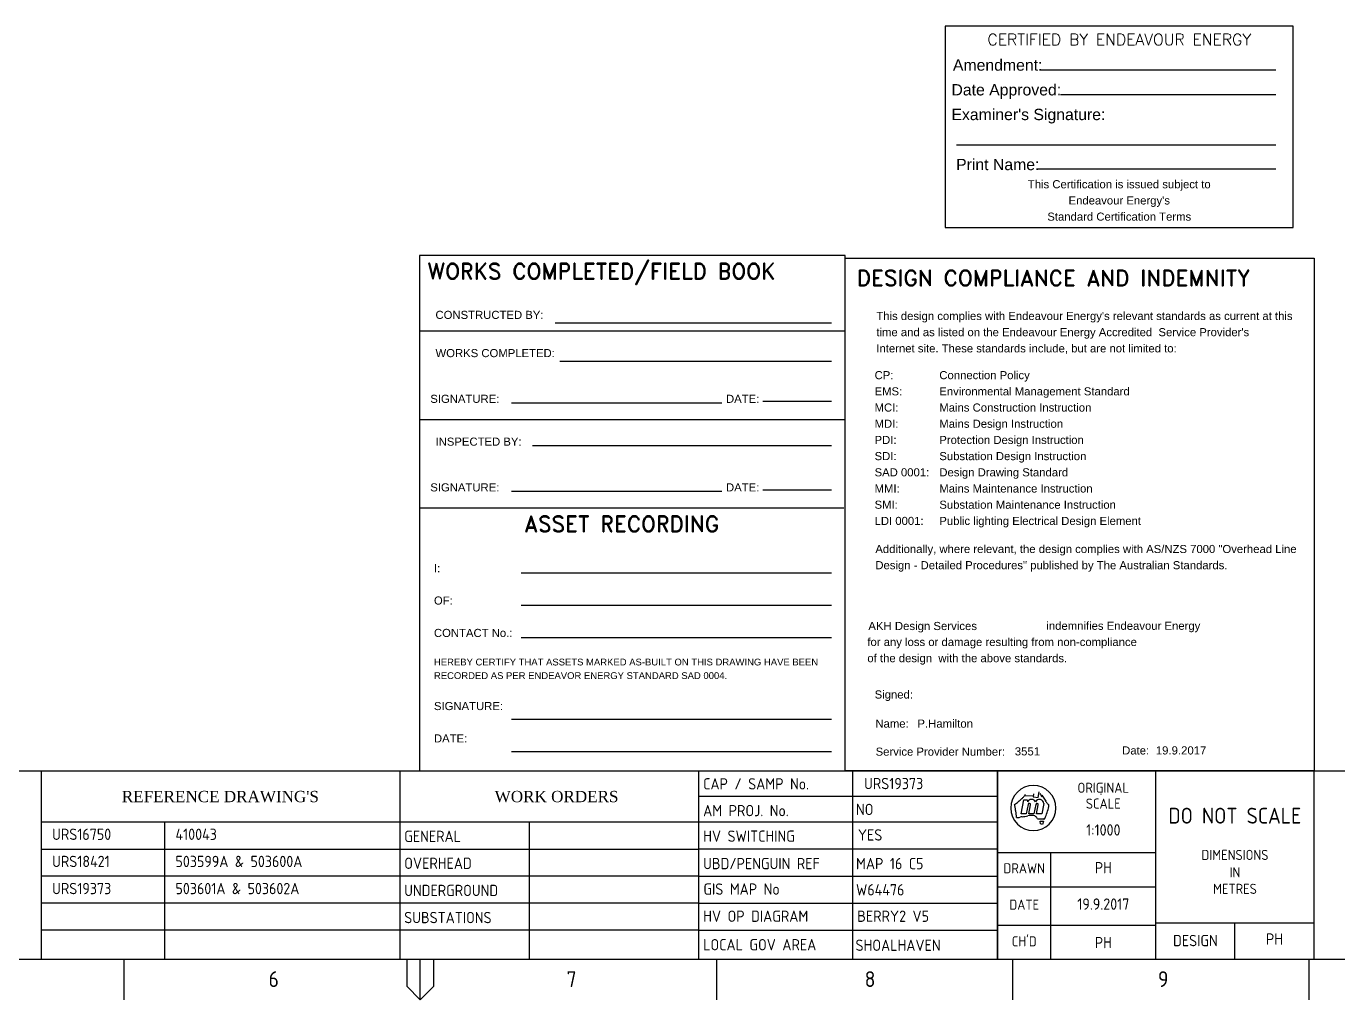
# Paper-space layout 'Retic2' of a CAD drawing. Header units: metres. Extents: x -30 to 845, y -5 to 581.
# Drawn here: x 320.4 to 610.5, y -5.4 to 209.8 of the extents above; entities that cross this region are included whole.
import ezdxf
from ezdxf.enums import TextEntityAlignment as Align

# ---------------------------------------------------------------- set-up
doc = ezdxf.new("R2010")
doc.units = ezdxf.units.M
doc.layers.get('0').update_dxf_attribs({"color": 6})
doc.layers.add('Notes', color=7, linetype='Continuous')
doc.layers.add('SupportsUG_SP_EXT', color=7, linetype='Continuous')
doc.styles.add('Elec', font='romand__.ttf')
doc.styles.add('iecISOCP', font='isocp.shx')
doc.styles.add('iecTimesNewRoman', font='times.ttf')
doc.styles.get("Standard").update_dxf_attribs({"font": 'arial.ttf'})

# ---------------------------------------------------------------- blocks, each defined once
blk = doc.blocks.new('A1_FRAME_TITLE')
at = {"layer": 'Notes', "color": 3, "linetype": 'Continuous'}
for p, q in [((332.78, 47.62), (332.78, 5.97)), ((412.12, 47.62), (412.12, 5.97)), ((478.24, 47.62), (478.24, 5.97)), ((544.37, 47.62), (544.37, 5.97)), ((544.37, 41.97), (544.37, 5.97))]:
    blk.add_line(p, q, dxfattribs=at)
at = {"layer": 'Notes', "color": 7}
for p, q in [((512.26, 47.62), (512.26, 5.97)), ((478.24, 41.97), (544.37, 41.97)), ((549.56, 38.09), (550.17, 41.17)), ((550.17, 41.17), (550.92, 41.17)), ((550.56, 42.05), (552.33, 42.16)), ((550.92, 41.17), (550.97, 40.77)), ((552.33, 42.52), (552.22, 41.82)), ((552.22, 41.82), (553.35, 41.71)), ((553.35, 41.71), (553.55, 42.96)), ((554.18, 42.18), (555.01, 40.9)), ((567.1, 42.48), (567.3, 42.44)), ((550.7, 38.09), (549.56, 38.09)), ((551.11, 40.17), (550.7, 38.09)), ((551.27, 38.09), (551.66, 40.06)), ((552.41, 38.09), (551.27, 38.09)), ((552.83, 40.17), (552.41, 38.09)), ((552.98, 38.09), (553.37, 40.06)), ((554.12, 38.09), (552.98, 38.09)), ((554.57, 40.35), (554.12, 38.09)), ((332.81, 36.33), (478.24, 36.33)), ((360.07, 36.33), (360.07, 5.97)), ((440.78, 36.33), (440.78, 5.97)), ((478.24, 36.33), (544.37, 36.33)), ((554.62, 36.89), (553.22, 36.97)), ((553.22, 36.97), (554.62, 36.89)), ((554.62, 36.89), (553.22, 36.97)), ((553.85, 35.89), (553.78, 36.47)), ((553.78, 36.47), (554.51, 36.47)), ((554.3, 35.74), (553.85, 35.89)), ((554.51, 36.47), (554.3, 35.74)), ((332.78, 30.28), (478.24, 30.28)), ((478.24, 30.33), (544.37, 30.33)), ((556.15, 5.97), (556.15, 29.54)), ((478.24, 24.33), (332.78, 24.33)), ((478.24, 24.33), (544.37, 24.33)), ((544.37, 21.97), (579.37, 21.97)), ((478.24, 18.33), (332.78, 18.33)), ((478.24, 18.33), (544.37, 18.33)), ((478.24, 12.33), (332.78, 12.33)), ((478.24, 12.33), (544.37, 12.33)), ((544.37, 13.47), (579.37, 13.47)), ((596.87, 5.97), (596.87, 13.97))]:
    blk.add_line(p, q, dxfattribs=at)
at = {"layer": 'Notes', "color": 3}
for p, q in [((544.37, 5.97), (544.37, 47.62)), ((579.37, 5.97), (579.37, 47.62)), ((614.37, 5.97), (614.37, 47.62)), ((579.37, 13.97), (614.37, 13.97))]:
    blk.add_line(p, q, dxfattribs=at)
at = {"layer": 'Notes', "color": 7, "linetype": 'Continuous'}
blk.add_line((544.37, 29.54), (579.37, 29.54), dxfattribs=at)
at = {"layer": 'Notes', "linetype": 'Continuous'}
for p, q in [((351.17, -3.03), (351.17, 5.97)), ((413.67, 5.97), (413.67, -0.03)), ((416.67, -3.03), (416.67, 5.97)), ((419.67, -0.03), (419.67, 5.97)), ((482.19, 5.97), (482.19, -3.03)), ((547.7, 5.97), (547.7, -3.03)), ((613.21, 5.97), (613.21, -3.03)), ((413.67, -0.03), (416.67, -3.03)), ((416.67, -3.03), (419.67, -0.03))]:
    blk.add_line(p, q, dxfattribs=at)
at = {"layer": 'Notes', "color": 3, "linetype": 'Continuous', "flags": 128}
for points in [[(123.8, 47.62), (844.88, 47.62)], [(-11.55, 5.97), (844.88, 5.97)]]:
    blk.add_lwpolyline(points, dxfattribs=at)
at = {"layer": 'Notes', "color": 7}
for centre, radius, start, end in [((552.27, 39.37), 5, 0, 180), ((542.41, 49.09), 10.59, 302.5841, 308.1576), ((542.41, 49.09), 10.59, 308.157, 313.7305), ((545.21, 46.16), 6.54, 313.7309, 319.3045), ((545.21, 46.16), 6.54, 319.3047, 324.8782), ((551.87, 40.21), 1.06, 31.7884, 148.2116), ((553.61, 40.3), 0.961, 2.5982, 150.8098), ((578.7, 57.06), 28.87, 210.1483, 211.8601), ((477.01, -10.21), 93.25, 33.1096, 33.2341), ((558.55, 42.96), 4.09, 213.1151, 222.4146), ((552.27, 39.37), 5, 180, 0), ((527.29, 35.61), 21.32, 10.3053, 12.3306), ((527.29, 35.61), 21.32, 8.2795, 10.3048), ((528.59, 35.8), 20.01, 6.2539, 8.2792), ((528.59, 35.8), 20.01, 4.2291, 6.2543), ((551.91, 33.09), 4.63, 85.4613, 100.8824), ((551.39, 40.11), 0.28, 348.6911, 168.6911), ((553.1, 40.11), 0.28, 348.6911, 168.6911), ((548.02, 40.74), 7.69, 331.5942, 341.8897), ((542.7, 42.48), 13.29, 341.8901, 347.8434), ((555.89, 40.53), 0.484, 222.42, 236.4422), ((556.07, 40.81), 0.815, 236.4359, 244.7422), ((553.96, 40.06), 1.76, 347.8434, 354.1409), ((554.11, 40.04), 1.61, 354.1436, 1.0342), ((548.72, 39.42), 2.15, 265.1734, 270.0504), ((548.72, 39.51), 2.24, 270.0438, 274.7322), ((548.65, 40.42), 3.15, 274.7358, 283.0812), ((550.47, 32.55), 4.93, 97.7419, 103.0814), ((546.76, 59.88), 22.65, 277.7418, 280.8825), ((552.2, 36.78), 0.924, 46.5875, 85.4612), ((551.36, 35.89), 2.16, 30.1885, 46.5879), ((554.13, 37.45), 0.75, 311.6083, 321.0792), ((554.18, 37.41), 0.675, 321.0838, 331.5982)]:
    blk.add_arc(centre, radius, start, end, dxfattribs=at)
blk.add_attdef('DRAFT_NUM', (9.35, 23.29), '', height=2.5, rotation=90)
at = {"layer": 'Notes', "color": 7, "style": 'iecISOCP'}
for s, height, p in [('CAP / SAMP No.', 2.5, (479.24, 43.47)), ('AM PROJ. No.', 2.5, (479.24, 37.55)), ('GENERAL', 2.5, (413.12, 31.86)), ('HV SWITCHING', 2.5, (479.24, 31.9)), ('OVERHEAD', 2.5, (413.12, 25.9)), ('UBD/PENGUIN REF', 2.5, (479.24, 25.84)), ('UNDERGROUND', 2.5, (413.12, 19.9)), ('GIS MAP No', 2.5, (479.29, 20.2)), ('SUBSTATIONS', 2.5, (413.12, 13.9)), ('HV OP DIAGRAM', 2.5, (479.24, 14.2)), ('LOCAL GOV AREA', 2.5, (479.24, 7.9)), ('6', 3.5, (383.12, -0.22)), ('7', 3.5, (449.03, -0.22)), ('8', 3.5, (514.97, -0.22)), ('9', 3.5, (579.84, -0.22))]:
    blk.add_text(s, height=height, dxfattribs=at).set_placement(p)
for s, height, p in [('ORIGINAL', 2.24, (567.74, 42.73)), ('SCALE', 2.24, (567.74, 39.23)), ('DIMENSIONS', 2.24, (596.87, 27.88)), ('DRAWN', 2.24, (550.26, 24.93)), ('IN', 2.24, (596.87, 24.04)), ('METRES', 2.24, (596.87, 20.38)), ('DATE', 2.24, (550.26, 16.88)), ("CH'D", 2.24, (550.26, 8.77)), ('DESIGN', 2.5, (588.12, 8.81))]:
    blk.add_text(s, height=height, dxfattribs=at).set_placement(p, align=Align.CENTER)
at = {"layer": 'Notes', "style": 'iecTimesNewRoman'}
blk.add_text("REFERENCE DRAWING'S", height=2.5, dxfattribs=at).set_placement((372.45, 40.66), align=Align.CENTER)
blk.add_text('WORK ORDERS', height=2.5, dxfattribs=at).set_placement((433.13, 40.66))
at = {"layer": 'Notes', "insert": (596.84, 37.67), "char_height": 3.5, "width": 29.1, "attachment_point": 5, "style": 'iecISOCP'}
blk.add_mtext('DO NOT SCALE', dxfattribs=at)
at = {"layer": 'Notes', "color": 7, "style": 'iecISOCP'}
for tag, p in [('CAP_NO', (513.19, 43.46)), ('IE_NUM', (513.05, 37.81)), ('REF_No_1', (335.24, 32.31)), ('REF_1', (362.52, 32.31)), ('GEN_WO', (441.71, 31.76)), ('HV_SWITCH', (513.46, 32.16)), ('REF_No_2', (335.24, 26.31)), ('REF_2', (362.52, 26.31)), ('OH_WO', (441.71, 25.81)), ('UBD_REF', (513.05, 25.83)), ('REF_No_3', (335.24, 20.31)), ('REF_3', (362.52, 20.31)), ('UG_WO', (441.71, 20.05)), ('GIS_MAP_No', (513.05, 20.04)), ('REF_No_4', (335.24, 14.31)), ('REF_4', (362.52, 14.31)), ('SUB_WO', (441.71, 13.81)), ('HV_OP_DIAG', (513.33, 14.2)), ('LGA', (512.95, 7.78))]:
    blk.add_attdef(tag, p, '', height=2.5, dxfattribs=at)
at = {"layer": 'Notes', "style": 'iecISOCP'}
for tag, p in [('T1', (684.37, 39.47)), ('T2', (684.37, 34.35)), ('T3', (684.37, 28.92)), ('T4', (684.37, 23.66)), ('T5', (684.37, 18.23)), ('T6', (684.37, 12.97))]:
    blk.add_attdef(tag, text='', height=3.5, dxfattribs=at).set_placement(p, align=Align.CENTER)
at = {"layer": 'Notes', "color": 7, "style": 'iecISOCP'}
for tag, p in [('scale', (567.76, 33.27)), ('DRAWN', (567.76, 24.93)), ('DATE', (567.76, 16.88)), ('DESIGN', (605.62, 9.15)), ('CHD', (567.76, 8.37))]:
    blk.add_attdef(tag, text='', height=2.5, dxfattribs=at).set_placement(p, align=Align.CENTER)
at = {"layer": 'Notes', "color": 4, "style": 'iecISOCP'}
blk.add_attdef('NUM', text='', height=7, dxfattribs=at).set_placement((812.88, 20.12), align=Align.MIDDLE_CENTER)
at = {"layer": 'Notes', "color": 1, "style": 'iecISOCP'}
blk.add_attdef('REV', text='', height=5, dxfattribs=at).set_placement((840.57, 17.1), align=Align.CENTER)
at = {"layer": 'Notes', "color": 7, "style": 'iecISOCP'}
for tag, p in [('NS', (811.23, 8.12)), ('SHTS', (825.93, 8.12))]:
    blk.add_attdef(tag, text='', height=2.5, dxfattribs=at).set_placement(p, align=Align.MIDDLE)
at = {"layer": 'Notes', "style": 'iecISOCP'}
blk.add_attdef('ExportID', (-11.47, 2.39), '', height=2.5, dxfattribs=at)
at = {"layer": 'Notes', "style": 'iecISOCP', "flags": 1}
for tag, p in [('ProjectType', (-6.37, -26.8)), ('ProjectNumber', (3.01, -26.82)), ('DrawingNumber', (14.96, -26.8)), ('ProjectDescription', (27.02, -26.83)), ('ExportDate', (39.74, -26.79)), ('ExportUserName', (48.61, -26.8)), ('DesignerCompanyName', (60.94, -26.79)), ('ExportAreaOfInterest', (76.55, -26.81)), ('GIS_SUCCESS', (91.45, -26.78)), ('CAD_SUCCESS', (101.24, -26.78)), ('DEPOTCODE', (111.56, -26.88)), ('ExportCategories', (119.53, -26.8)), ('Comments', (133.84, -26.88))]:
    blk.add_attdef(tag, p, '', height=1, dxfattribs=at)
blk = doc.blocks.new('NOTE_CERTIFIED-BY-IE')
at = {"color": 7, "linetype": 'Continuous', "lineweight": -3}
for p, q in [((21.25, 34.9), (73.15, 34.9)), ((25.46, 29.41), (73.15, 29.41)), ((2.51, 18.32), (73.15, 18.32)), ((20.45, 12.96), (73.15, 12.96))]:
    blk.add_line(p, q, dxfattribs=at)
blk.add_lwpolyline([(0, 0), (76.98, 0), (76.98, 44.52), (0, 44.52)], close=True)
at = {"color": 7, "lineweight": -3, "style": 'Elec'}
blk.add_text('CERTIFIED BY ENDEAVOUR ENERGY', height=2.52, dxfattribs=at).set_placement((38.51, 41.58), align=Align.MIDDLE_CENTER)
at = {"color": 7, "lineweight": -3}
for s, p in [('Amendment:', (1.7, 35.94)), ('Date Approved:', (1.37, 30.47)), ("Examiner's Signature:", (1.37, 25.01))]:
    blk.add_text(s, height=2.5, dxfattribs=at).set_placement(p, align=Align.MIDDLE_LEFT)
blk.add_text('Print Name:', height=2.5, dxfattribs=at).set_placement((2.4, 11.95), align=Align.BOTTOM_LEFT)
at = {"color": 7, "lineweight": -3, "insert": (38.49, 5.99), "char_height": 1.79, "attachment_point": 5, "line_spacing_factor": 1.2}
blk.add_mtext("This Certification is issued subject to \\PEndeavour Energy's \\PStandard Certification Terms", dxfattribs=at)
blk = doc.blocks.new('NOTE_DESIGN-COMPLIANCE')
blk.add_lwpolyline([(0, 113.3), (103.74, 113.3), (103.74, 0), (0, 0)], close=True)
at = {"color": 7, "lineweight": -3, "style": 'Elec'}
blk.add_text('DESIGN COMPLIANCE AND INDEMNITY', height=3.5, dxfattribs=at).set_placement((2.6, 106.13), align=Align.BOTTOM_LEFT)
at = {"color": 7, "lineweight": -3}
for s, p in [('Signed:', (6.54, 17.75)), ('Name:', (6.71, 11.32)), ('Service Provider Number:', (6.76, 5.11)), ('Date: ', (61.29, 5.38))]:
    blk.add_text(s, height=1.79, dxfattribs=at).set_placement(p, align=Align.TOP_LEFT)
at = {"color": 7, "lineweight": -3, "char_height": 1.79, "line_spacing_factor": 1.2}
for s, insert, attachment_point in [("This design complies with Endeavour Energy's relevant standards as current at this \\Ptime and as listed on the Endeavour Energy Accredited  Service Provider's\\PInternet site. These standards include, but are not limited to:", (6.92, 92.16), 7), ('CP:^I^IConnection Policy\\PEMS:^I^IEnvironmental Management Standard\\PMCI:^I^IMains Construction Instruction\\PMDI:^I^IMains Design Instruction\\PPDI:^I^IProtection Design Instruction\\PSDI:^I^ISubstation Design Instruction\\PSAD 0001:^IDesign Drawing Standard\\PMMI:^I^IMains Maintenance Instruction\\PSMI:^I^ISubstation Maintenance Instruction\\PLDI 0001:^IPublic lighting Electrical Design Element ', (6.53, 88.36), 1), ('\\PAdditionally, where relevant, the design complies with AS/NZS 7000 "Overhead Line\\PDesign - Detailed Procedures" published by The Australian Standards.', (6.7, 53.5), 1), ('                                                         indemnifies Endeavour Energy \\Pfor any loss or damage resulting from non-compliance \\Pof the design  with the above standards.', (4.93, 32.94), 1)]:
    blk.add_mtext(s, dxfattribs=dict(at, insert=insert, attachment_point=attachment_point))
at = {"ltscale": 0.5}
for tag, p in [('COMPANYNAME', (5.15, 31.1)), ('NAME', (16, 9.52)), ('SPN', (37.54, 3.38)), ('DATE', (68.73, 3.59))]:
    blk.add_attdef(tag, p, '', height=1.8, dxfattribs=at)
blk = doc.blocks.new('NOTE_WORKS-COMPLETED')
at = {"color": 7, "linetype": 'Continuous', "lineweight": -3}
for p, q in [((30, 99), (91.13, 99)), ((31, 90.55), (91.13, 90.55)), ((20.3, 81.37), (66.83, 81.37)), ((75.92, 81.71), (91.13, 81.71)), ((25, 71.88), (91.13, 71.88)), ((20.3, 61.78), (66.83, 61.78)), ((75.92, 62.13), (91.13, 62.13)), ((22.5, 43.79), (91.13, 43.79)), ((22.5, 36.59), (91.13, 36.59)), ((22.5, 29.42), (91.13, 29.42)), ((20.3, 11.37), (91.13, 11.37)), ((20.3, 4.28), (91.13, 4.28))]:
    blk.add_line(p, q, dxfattribs=at)
at = {"lineweight": -3}
for p, q in [((94.11, 97.2), (0, 97.2)), ((94.11, 77.62), (0, 77.62)), ((93.87, 58.03), (0, 58.03))]:
    blk.add_line(p, q, dxfattribs=at)
blk.add_lwpolyline([(0, 0), (94.11, 0), (94.11, 113.95), (0, 113.95)], close=True, dxfattribs=at)
at = {"color": 7, "lineweight": -3, "style": 'Elec'}
blk.add_text('WORKS COMPLETED/FIELD BOOK', height=3.5, dxfattribs=at).set_placement((1.75, 110.45), align=Align.MIDDLE_LEFT)
at = {"color": 7, "lineweight": -3}
for s, p in [('CONSTRUCTED BY:', (3.51, 100.79)), ('WORKS COMPLETED:', (3.52, 92.34)), ('INSPECTED BY:', (3.52, 72.76))]:
    blk.add_text(s, height=1.79, dxfattribs=at).set_placement(p, align=Align.MIDDLE_LEFT)
for s, p in [('SIGNATURE:', (10, 82.23)), ('DATE:', (71.45, 82.23)), ('SIGNATURE:', (10, 62.65)), ('DATE:', (71.45, 62.65))]:
    blk.add_text(s, height=1.79, dxfattribs=at).set_placement(p, align=Align.MIDDLE_CENTER)
at = {"color": 7, "lineweight": -3, "style": 'Elec'}
blk.add_text('ASSET RECORDING', height=3.5, dxfattribs=at).set_placement((23.19, 56.32), align=Align.TOP_LEFT)
at = {"color": 7, "lineweight": -3, "insert": (3.17, 45.68), "char_height": 1.79, "width": 89.6105, "attachment_point": 1, "line_spacing_factor": 1.2}
blk.add_mtext('I:\\P\\POF:\\P\\PCONTACT No.:\\P{\\H0.83799x;\\PHEREBY CERTIFY THAT ASSETS MARKED AS-BUILT ON THIS DRAWING HAVE BEEN\\PRECORDED AS PER ENDEAVOR ENERGY STANDARD SAD 0004.}\\P\\PSIGNATURE:\\P\\PDATE:', dxfattribs=at)
at = {"color": 7, "lineweight": -3}
for tag, p in [('CONSTRUCTEDBY', (32.92, 99.87)), ('WORKSCOMPLETED', (32.93, 91.44)), ('SIGNATURE', (23.86, 81.87)), ('DATE', (77.31, 82.21)), ('INSPECTEDBY', (25.68, 72.38)), ('SIGNATURE', (24.59, 62.28)), ('DATE', (77.75, 62.63)), ('ASSETRECORD', (28.77, 44.53)), ('ASSETRECORDOF', (28.5, 37.33)), ('CONTACTNO', (28.5, 30.15)), ('SIGNATURE', (31.79, 12.95)), ('DATE', (32, 5.02))]:
    blk.add_attdef(tag, p, '', height=1.79, dxfattribs=at)

psp = doc.layouts.new('Retic2')

# ---------------------------------------------------------------- block references
at = {"layer": 'Notes'}
for name, p in [('NOTE_CERTIFIED-BY-IE', (523.70572, 165.32215)), ('NOTE_WORKS-COMPLETED', (407.4411, 45.22846))]:
    psp.add_blockref(name, p, dxfattribs=at)
at = {"layer": 'Notes', "color": 0, "lineweight": -3}
psp.add_blockref('NOTE_DESIGN-COMPLIANCE', (501.5463, 45.22846), dxfattribs=at).add_auto_attribs({'DATE': '19.9.2017', 'SPN': '3551', 'NAME': 'P.Hamilton', 'COMPANYNAME': 'AKH Design Services'})
at = {"layer": 'SupportsUG_SP_EXT'}
ref = psp.add_blockref('A1_FRAME_TITLE', (-9.082, -2.39), dxfattribs=at)
ref.add_attrib('DESIGN', 'PH', dxfattribs={"layer": 'Notes', "color": 7, "height": 2.5, "style": 'iecISOCP'}).set_placement((596.53462, 6.76451), align=Align.CENTER)
ref.add_attrib('DRAWN', 'PH', dxfattribs={"layer": 'Notes', "color": 7, "height": 2.5, "style": 'iecISOCP'}).set_placement((558.67419, 22.54058), align=Align.CENTER)
ref.add_attrib('DATE', '19.9.2017', dxfattribs={"layer": 'Notes', "color": 7, "height": 2.5, "style": 'iecISOCP'}).set_placement((558.67419, 14.49033), align=Align.CENTER)
ref.add_attrib('CHD', 'PH', dxfattribs={"layer": 'Notes', "color": 7, "height": 2.5, "style": 'iecISOCP'}).set_placement((558.67419, 5.98226), align=Align.CENTER)
ref.add_attrib('scale', '1:1000', dxfattribs={"layer": 'Notes', "color": 7, "height": 2.5, "style": 'iecISOCP'}).set_placement((558.67419, 30.87881), align=Align.CENTER)
ref.add_attrib('CAP_NO', 'URS19373', dxfattribs={"layer": 'Notes', "color": 7, "height": 2.5, "style": 'iecISOCP'}).set_placement((512.29484, 42.38754), align=Align.MIDDLE_CENTER)
ref.add_attrib('IE_NUM', 'NO', (503.96799, 35.42014), dxfattribs={"layer": 'Notes', "color": 7, "height": 2.5, "style": 'iecISOCP'})
ref.add_attrib('HV_SWITCH', 'YES', (504.38126, 29.77326), dxfattribs={"layer": 'Notes', "color": 7, "height": 2.5, "style": 'iecISOCP'})
ref.add_attrib('UBD_REF', 'MAP 16 C5', (503.96799, 23.43774), dxfattribs={"layer": 'Notes', "color": 7, "height": 2.5, "style": 'iecISOCP'})
ref.add_attrib('GIS_MAP_No', 'W64476', (503.96799, 17.65313), dxfattribs={"layer": 'Notes', "color": 7, "height": 2.5, "style": 'iecISOCP'})
ref.add_attrib('HV_OP_DIAG', 'BERRY2 V5', (504.24449, 11.80908), dxfattribs={"layer": 'Notes', "color": 7, "height": 2.5, "style": 'iecISOCP'})
ref.add_attrib('LGA', 'SHOALHAVEN', (503.86339, 5.38741), dxfattribs={"layer": 'Notes', "color": 7, "height": 2.5, "style": 'iecISOCP'})
ref.add_attrib('REF_No_1', 'URS16750', (326.15871, 29.91952), dxfattribs={"layer": 'Notes', "color": 7, "height": 2.5, "style": 'iecISOCP'})
ref.add_attrib('REF_1', '410043', (353.44121, 29.91952), dxfattribs={"layer": 'Notes', "color": 7, "height": 2.5, "style": 'iecISOCP'})
ref.add_attrib('REF_No_2', 'URS18421', (326.15871, 23.91952), dxfattribs={"layer": 'Notes', "color": 7, "height": 2.5, "style": 'iecISOCP'})
ref.add_attrib('REF_2', '503599A & 503600A', (353.44121, 23.91952), dxfattribs={"layer": 'Notes', "color": 7, "height": 2.5, "style": 'iecISOCP'})
ref.add_attrib('REF_No_3', 'URS19373', (326.15871, 17.91952), dxfattribs={"layer": 'Notes', "color": 7, "height": 2.5, "style": 'iecISOCP'})
ref.add_attrib('REF_3', '503601A & 503602A', (353.44121, 17.91952), dxfattribs={"layer": 'Notes', "color": 7, "height": 2.5, "style": 'iecISOCP'})

doc.saveas('drawing.dxf')
